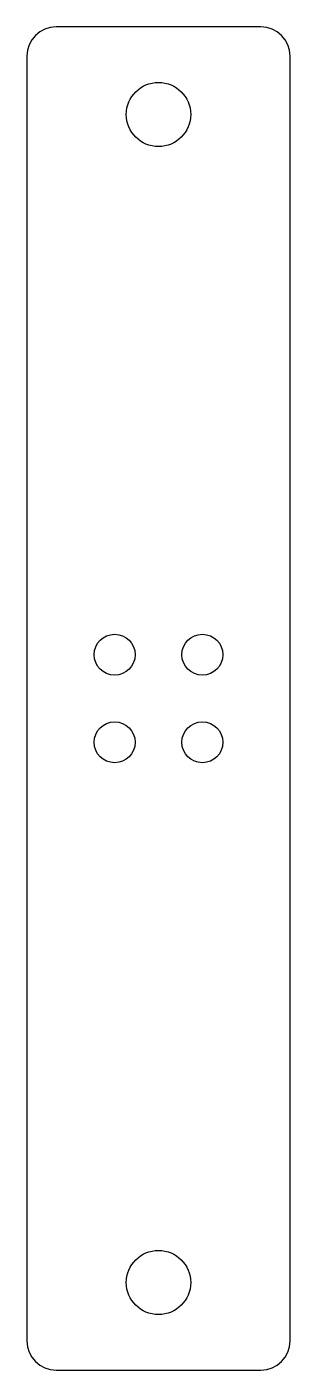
# Model space of a CAD drawing. Header units: millimetres. Extents: x -23 to 23, y -115 to 115.
import ezdxf

# ---------------------------------------------------------------- set-up
doc = ezdxf.new("R2010")
doc.units = ezdxf.units.MM

msp = doc.modelspace()

# ---------------------------------------------------------------- linework, layer by layer
at = {"color": 7, "linetype": 'Continuous', "lineweight": 25}
for p, q in [((17.5, 115), (-17.5, 115)), ((-22.5, 110), (-22.5, -110)), ((22.5, -110), (22.5, 110)), ((-17.5, -115), (17.5, -115))]:
    msp.add_line(p, q, dxfattribs=at)
for centre, radius in [((0, 100), 5.5), ((-7.5, 7.5), 3.5), ((7.5, 7.5), 3.5), ((-7.5, -7.5), 3.5), ((7.5, -7.5), 3.5), ((0, -100), 5.5)]:
    msp.add_circle(centre, radius, dxfattribs=at)
for centre, start, end in [((-17.5, 110), 90, 180), ((17.5, 110), 0, 90), ((-17.5, -110), 180, 270), ((17.5, -110), 270, 0)]:
    msp.add_arc(centre, 5, start, end, dxfattribs=at)

doc.saveas('drawing.dxf')
